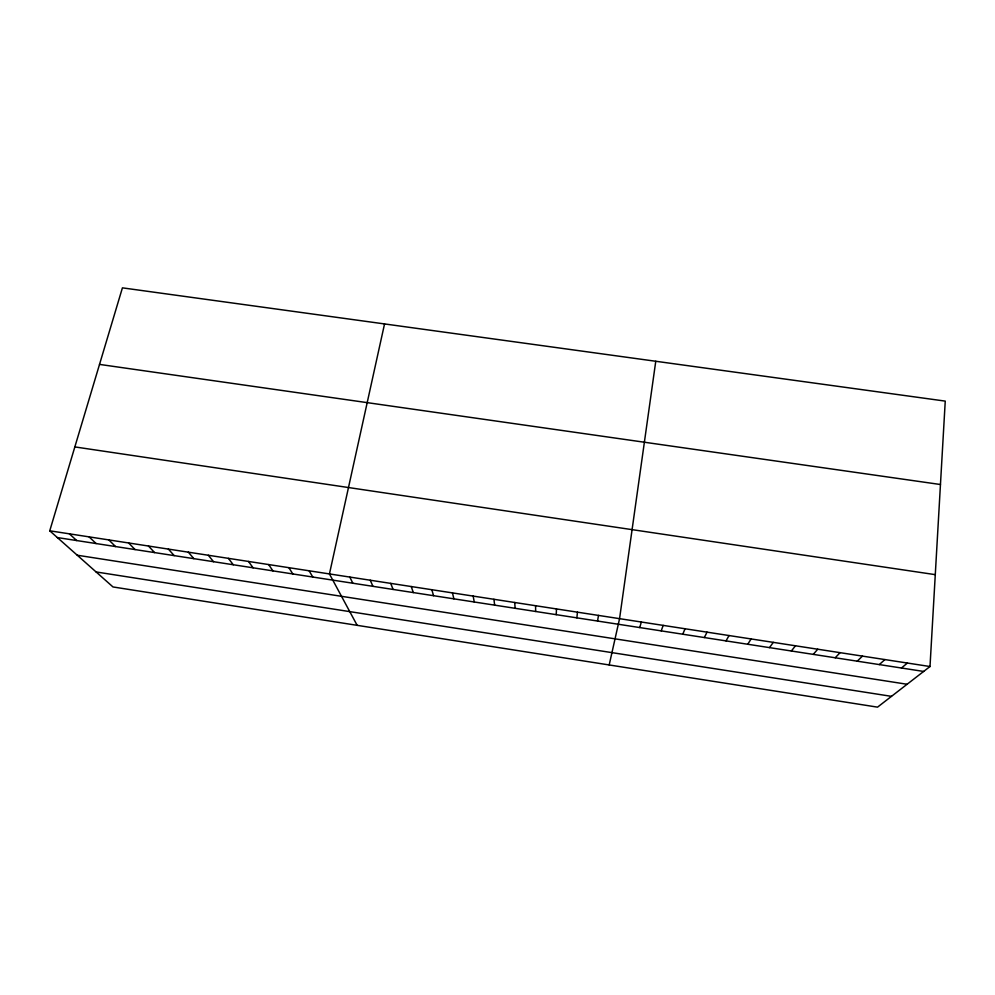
<?xml version="1.0" encoding="UTF-8"?>
<svg xmlns="http://www.w3.org/2000/svg" width="995" height="995" viewBox="0 0 995 995"><rect width="100%" height="100%" fill="white"/><g stroke="black" fill="none" stroke-linecap="round" stroke-linejoin="round"><path stroke-width="1.49" d="M556.242 614.661L556.479 608.94M930.002 666.526L945.25 401.109L122.422 287.853L49.75 530.808L112.995 586.951L877.54 707.146L930.002 666.526L49.75 530.808M576.876 617.845L577.448 612.174M655.767 361.26L619.562 618.666L609.189 664.958M597.56 621.042L598.48 615.407M384.543 323.935L329.444 573.928L357.155 625.333M639.735 627.559L641.34 622.024M661.215 630.88L663.168 625.382M682.757 634.213L685.07 628.765M704.361 637.546L707.035 632.148M726.027 640.892L729.049 635.544M747.742 644.25L751.125 638.952M769.521 647.621L773.277 642.36M791.361 650.991L795.478 645.78M813.263 654.374L817.741 649.213M835.215 657.77L840.066 652.658M857.23 661.178L862.454 656.115M879.319 664.585L884.903 659.573M901.458 668.006L907.415 663.043M99.525 364.406L940.462 484.515M74.849 446.917L935.275 574.65M57.349 537.561L923.646 671.438M77.249 555.222L907.092 684.261M96.105 571.951L891.483 696.351M69.389 533.842L76.702 540.546M89.09 536.877L96.105 543.544M108.828 539.924L115.544 546.553M128.629 542.971L135.046 549.563M148.479 546.031L154.586 552.586M168.379 549.103L174.187 555.608M188.329 552.175L193.838 558.655M208.328 555.26L213.527 561.69M228.377 558.357L233.278 564.75M248.489 561.454L253.078 567.809M268.65 564.563L272.928 570.869M288.861 567.672L292.828 573.953M309.122 570.794L312.778 577.025M349.805 577.075L352.827 583.219M370.239 580.222L372.938 586.329M390.712 583.381L393.087 589.438M411.246 586.54L413.298 592.572M431.83 589.724L433.559 595.694M452.464 592.896L453.882 598.841M473.16 596.092L474.242 601.987M493.906 599.288L494.664 605.147M514.713 602.497L515.136 608.306M535.571 605.719L535.658 611.477"/></g></svg>
